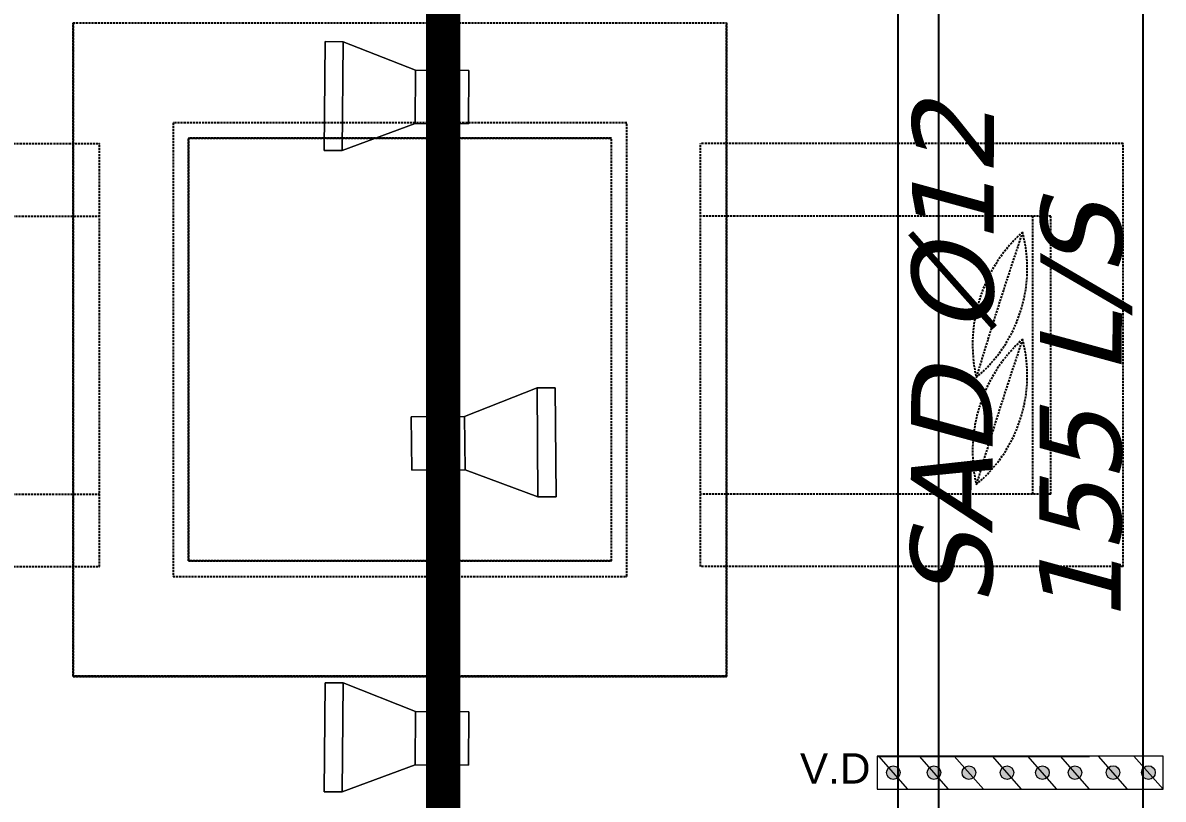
# Model space of a CAD drawing. Extents: x -2975 to 7327, y -1166 to 1029.
# Drawn here: x 684.1 to 823.7, y -569.7 to -474.7 of the extents above; entities that cross this region are included whole.
import ezdxf

# ---------------------------------------------------------------- set-up
doc = ezdxf.new("R2010")
doc.units = 0
doc.header["$PDMODE"] = 34
doc.linetypes.add('XR-Mince$0$Anchor Stor (Ground Floor Plan ) Xref$2$Retail Building ( Ground Floor ) Xref$0$HIDDEN', pattern=[0.375, 0.25, -0.125])
for name, color, linetype in [('E-TEXT-LIGHTING', 7, 'Continuous'), ('HVAC Duct', 5, 'Continuous'), ('HVAC SUPPLY AIR DUCT', 150, 'Continuous'), ('M-FIRE FIGHTING-2 INCH', 1, 'Continuous'), ('M-HVAC-BLUE', 5, 'Continuous'), ('XR-Mince$0$fur dashed', 15, 'XR-Mince$0$Anchor Stor (Ground Floor Plan ) Xref$2$Retail Building ( Ground Floor ) Xref$0$HIDDEN'), ('XR-Mince$0$lighting unit', 4, 'Continuous')]:
    doc.layers.add(name, color=color, linetype=linetype)
for name, color, linetype, lineweight in [('H-DUCT-SUP', 100, 'Continuous', 20), ('H-TEXT', 140, 'Continuous', 20), ('XR-Mince$0$C-Spot', 6, 'Continuous', 9)]:
    doc.layers.add(name, color=color, linetype=linetype, lineweight=lineweight)
doc.styles.add('Arial', font='')
doc.styles.add('ROMANS', font='verdanai.ttf', dxfattribs={"height": 0.4})
doc.styles.get("Standard").update_dxf_attribs({"font": 'arial.ttf'})
doc.styles.get('Arial').set_extended_font_data('@Arial Unicode MS')
doc.dimstyles.new('ISO-25', dxfattribs={"dimtxt": 10, "dimasz": 2.5, "dimexe": 1.25, "dimexo": 0.625, "dimtad": 0, "dimtxsty": 'Standard', "dimcen": 2.5, "dimadec": 0, "dimazin": 0, "dimtfac": 1, "dimtix": 1, "dimtmove": 0, "dimatfit": 3, "dimfxl": 1, "dimarcsym": 0})
pattern_1 = [(180, (10348.38203, -44521.9764), (-2e-13, -0.125), [])]

# ---------------------------------------------------------------- blocks, each defined once
blk = doc.blocks.new('XR-Mince$0$fur')
at = {"layer": 'XR-Mince$0$fur dashed', "extrusion": (4.015e-13, -6.47408e-06, 1)}
for p, q in [((-12879.5, -21646.07, 0), (-12879.5, -21566.07, 0)), ((-12879.5, -21566.07, 0), (-12879.5, -21646.07, 0)), ((-12879.5, -21646.07, 0), (-12879.5, -21566.07, 0)), ((-12879.5, -21646.07, 0), (-12879.5, -21566.07, 0)), ((-12879.5, -21566.07, 0), (-12879.5, -21646.07, 0)), ((-12879.5, -21646.07, 0), (-12879.5, -21566.07, 0)), ((-12879.5, -21566.08, 0), (-12879.5, -21646.08, 0)), ((-12879.5, -21566.08, 0), (-12879.5, -21646.08, 0)), ((-12879.5, -21646.08, 0), (-12879.5, -21566.08, 0)), ((-12879.5, -21566.08, 0), (-12879.5, -21646.08, 0)), ((-12879.5, -21566.08, 0), (-12879.5, -21646.08, 0)), ((-12879.5, -21646.08, 0), (-12879.5, -21566.08, 0)), ((-12799.5, -21566.07, 0), (-12799.5, -21646.07, 0)), ((-12799.5, -21646.07, 0), (-12799.5, -21566.07, 0)), ((-12799.5, -21566.07, 0), (-12799.5, -21646.07, 0)), ((-12799.5, -21646.07, 0), (-12799.5, -21566.07, 0)), ((-12799.5, -21566.08, 0), (-12799.5, -21646.08, 0)), ((-12799.5, -21566.08, 0), (-12799.5, -21646.08, 0)), ((-12799.5, -21646.08, 0), (-12799.5, -21566.08, 0)), ((-12799.5, -21566.08, 0), (-12799.5, -21646.08, 0)), ((-12799.5, -21566.08, 0), (-12799.5, -21646.08, 0)), ((-12799.5, -21646.08, 0), (-12799.5, -21566.08, 0)), ((-12865.38, -21580.19, 0), (-12813.61, -21580.19, 0)), ((-12865.38, -21631.95, 0), (-12865.38, -21580.19, 0)), ((-12865.38, -21580.19, 0), (-12813.61, -21580.19, 0)), ((-12865.38, -21631.95, 0), (-12865.38, -21580.19, 0)), ((-12813.61, -21631.95, 0), (-12813.61, -21580.19, 0)), ((-12813.61, -21631.95, 0), (-12813.61, -21580.19, 0)), ((-12813.61, -21631.95, 0), (-12865.38, -21631.95, 0)), ((-12813.61, -21631.95, 0), (-12865.38, -21631.95, 0)), ((-12799.5, -21646.07, 0), (-12879.5, -21646.07, 0)), ((-12799.5, -21646.07, 0), (-12879.5, -21646.07, 0))]:
    blk.add_line(p, q, dxfattribs=at)
at = {"layer": 'XR-Mince$0$fur dashed'}
for p, q in [((-12879.5, -21566.08, 0), (-12799.5, -21566.07, 0)), ((-12811.73, -21578.31, 0), (-12867.26, -21578.31, 0)), ((-12867.26, -21578.31, 0), (-12867.26, -21633.84, 0)), ((-12811.73, -21633.84, 0), (-12811.73, -21578.31, 0)), ((-12813.61, -21580.19, 0), (-12865.38, -21580.19, 0)), ((-12865.38, -21580.19, 0), (-12865.38, -21631.95, 0)), ((-12813.61, -21631.95, 0), (-12813.61, -21580.19, 0)), ((-12865.38, -21631.95, 0), (-12813.61, -21631.95, 0)), ((-12867.26, -21633.84, 0), (-12811.73, -21633.84, 0))]:
    blk.add_line(p, q, dxfattribs=at)
at = {"layer": 'XR-Mince$0$fur dashed', "extrusion": (6.47408e-06, -1.58569e-21, 1)}
for p, q in [((-12879.5, -21646.08, 0), (-12879.5, -21566.08, 0)), ((-12879.5, -21646.08, 0), (-12879.5, -21566.08, 0)), ((-12799.5, -21566.08, 0), (-12799.5, -21646.08, 0)), ((-12799.5, -21566.08, 0), (-12799.5, -21646.08, 0)), ((-12802.69, -21632.64, 0), (-12802.69, -21580.87, 0)), ((-12750.93, -21580.87, 0), (-12802.69, -21580.87, 0)), ((-12802.69, -21632.64, 0), (-12802.69, -21580.87, 0)), ((-12750.93, -21580.87, 0), (-12802.69, -21580.87, 0)), ((-12750.93, -21632.64, 0), (-12750.93, -21580.87, 0)), ((-12750.93, -21632.64, 0), (-12750.93, -21580.87, 0)), ((-12759.8, -21589.74, 0), (-12802.69, -21589.74, 0)), ((-12759.8, -21589.74, 0), (-12802.69, -21589.74, 0)), ((-12762.02, -21623.76, 0), (-12762.02, -21589.74, 0)), ((-12762.02, -21623.76, 0), (-12762.02, -21589.74, 0)), ((-12759.8, -21623.76, 0), (-12759.8, -21589.74, 0)), ((-12759.8, -21623.76, 0), (-12759.8, -21589.74, 0)), ((-12759.8, -21623.76, 0), (-12802.69, -21623.76, 0)), ((-12759.8, -21623.76, 0), (-12802.69, -21623.76, 0)), ((-12750.93, -21632.64, 0), (-12802.69, -21632.64, 0)), ((-12750.93, -21632.64, 0), (-12802.69, -21632.64, 0)), ((-12879.5, -21646.08, 0), (-12799.5, -21646.08, 0)), ((-12799.5, -21646.08, 0), (-12879.5, -21646.08, 0)), ((-12879.5, -21646.08, 0), (-12799.5, -21646.08, 0)), ((-12799.5, -21646.08, 0), (-12879.5, -21646.08, 0)), ((-12879.49, -21646.07, 0), (-12799.49, -21646.07, 0)), ((-12799.49, -21646.07, 0), (-12879.49, -21646.07, 0)), ((-12879.49, -21646.07, 0), (-12799.49, -21646.07, 0)), ((-12799.49, -21646.07, 0), (-12879.49, -21646.07, 0)), ((-12879.48, -21646.07, 0), (-12799.48, -21646.07, 0)), ((-12879.48, -21646.07, 0), (-12799.48, -21646.07, 0)), ((-12799.48, -21646.07, 0), (-12879.48, -21646.07, 0)), ((-12879.48, -21646.07, 0), (-12799.48, -21646.07, 0)), ((-12879.48, -21646.07, 0), (-12799.48, -21646.07, 0)), ((-12799.48, -21646.07, 0), (-12879.48, -21646.07, 0))]:
    blk.add_line(p, q, dxfattribs=at)
at = {"layer": 'XR-Mince$0$fur dashed', "extrusion": (-6.47408e-06, -7.92846e-22, 1)}
for p, q in [((-12928.06, -21580.87, 0), (-12876.3, -21580.87, 0)), ((-12928.06, -21580.87, 0), (-12876.3, -21580.87, 0)), ((-12876.3, -21632.64, 0), (-12876.3, -21580.87, 0)), ((-12876.3, -21632.64, 0), (-12876.3, -21580.87, 0)), ((-12919.19, -21589.74, 0), (-12876.3, -21589.74, 0)), ((-12919.19, -21589.74, 0), (-12876.3, -21589.74, 0)), ((-12919.19, -21623.76, 0), (-12876.3, -21623.76, 0)), ((-12919.19, -21623.76, 0), (-12876.3, -21623.76, 0)), ((-12928.06, -21632.64, 0), (-12876.3, -21632.64, 0)), ((-12928.06, -21632.64, 0), (-12876.3, -21632.64, 0))]:
    blk.add_line(p, q, dxfattribs=at)
at = {"layer": 'XR-Mince$0$fur dashed', "elevation": 0}
blk.add_lwpolyline([(-12879.5, -21566.08), (-12799.5, -21566.07)], dxfattribs=at)
for points in [[(-12811.73, -21633.84), (-12811.73, -21578.31), (-12867.26, -21578.31), (-12867.26, -21633.84)], [(-12813.61, -21631.95), (-12813.61, -21580.19), (-12865.38, -21580.19), (-12865.38, -21631.95)]]:
    blk.add_lwpolyline(points, close=True, dxfattribs=at)
at = {"layer": 'XR-Mince$0$fur dashed', "extrusion": (6.47408e-06, -1.58569e-21, 1)}
for centre, radius, start, end in [((-12750.9, -21605.43, -0.08), 18.48, 131.9897, 192.6955), ((-12750.9, -21605.43, -0.08), 18.48, 131.9897, 192.6955), ((-12780.07, -21596.15, -0.08), 17.39, 309.8711, 14.8142), ((-12265.38, -21759.99, -0.08), 525.55, 161.3245, 163.3607), ((-12780.07, -21596.15, -0.08), 17.39, 309.8711, 14.8142), ((-12265.38, -21759.99, -0.08), 525.55, 161.3245, 163.3607), ((-12750.9, -21618.55, -0.08), 18.48, 131.9897, 192.6955), ((-12750.9, -21618.55, -0.08), 18.48, 131.9897, 192.6955), ((-12780.07, -21609.26, -0.08), 17.39, 309.8711, 14.8142), ((-12265.38, -21773.1, -0.08), 525.55, 161.3245, 163.3607), ((-12780.07, -21609.26, -0.08), 17.39, 309.8711, 14.8142), ((-12265.38, -21773.1, -0.08), 525.55, 161.3245, 163.3607)]:
    blk.add_arc(centre, radius, start, end, dxfattribs=at)
blk = doc.blocks.new('XR-Mince$0$lighting')
at = {"layer": 'XR-Mince$0$C-Spot'}
h = blk.add_hatch(dxfattribs=at)
h.set_pattern_fill('ANSI31', color=4, angle=-225)
h.set_pattern_definition(pattern_1)
h.paths.add_polyline_path([(-2836.2, -21951.98), (-2834.2, -21951.98), (-2834.2, -21292.19), (-2836.2, -21292.19)])
h = blk.add_hatch(dxfattribs=at)
h.set_pattern_fill('ANSI31', color=4, angle=-225)
h.set_pattern_definition(pattern_1)
h.paths.add_polyline_path([(-2834.2, -21951.98), (-2832.2, -21951.98), (-2832.2, -21292.19), (-2834.2, -21292.19)])
at = {"layer": 'XR-Mince$0$C-Spot', "color": 4, "elevation": 148.27}
for points in [[(-2832.2, -21951.98), (-2836.2, -21951.98), (-2836.2, -21292.19), (-2832.2, -21292.19)], [(-2848.67, -21568.37), (-2846.45, -21568.39), (-2846.57, -21581.73), (-2848.79, -21581.71)], [(-2848.79, -21581.71), (-2846.57, -21581.73), (-2846.45, -21568.4), (-2848.67, -21568.38)], [(-2848.79, -21581.71), (-2846.57, -21581.73), (-2846.45, -21568.4), (-2848.67, -21568.38)], [(-2848.79, -21581.71), (-2846.57, -21581.73), (-2846.45, -21568.4), (-2848.67, -21568.38)], [(-2837.59, -21571.87), (-2846.45, -21568.39), (-2846.57, -21581.73), (-2837.65, -21578.4)], [(-2837.65, -21578.4), (-2846.57, -21581.73), (-2846.45, -21568.4), (-2837.59, -21571.87)], [(-2837.65, -21578.4), (-2846.57, -21581.73), (-2846.45, -21568.4), (-2837.59, -21571.87)], [(-2837.65, -21578.4), (-2846.57, -21581.73), (-2846.45, -21568.4), (-2837.59, -21571.87)], [(-2837.65, -21578.4), (-2831.12, -21578.46), (-2831.06, -21571.93), (-2837.59, -21571.87)], [(-2837.65, -21578.4), (-2831.12, -21578.46), (-2831.06, -21571.93), (-2837.59, -21571.87)], [(-2837.65, -21578.4), (-2831.12, -21578.46), (-2831.06, -21571.93), (-2837.59, -21571.87)], [(-2837.59, -21571.87), (-2831.06, -21571.93), (-2831.12, -21578.46), (-2837.65, -21578.4)], [(-2831.52, -21620.79), (-2822.6, -21624.12), (-2822.71, -21610.78), (-2831.57, -21614.26)], [(-2831.52, -21620.79), (-2822.6, -21624.12), (-2822.71, -21610.78), (-2831.57, -21614.26)], [(-2831.52, -21620.79), (-2822.6, -21624.12), (-2822.71, -21610.78), (-2831.57, -21614.26)], [(-2831.57, -21614.26), (-2822.71, -21610.78), (-2822.6, -21624.11), (-2831.52, -21620.79)], [(-2820.38, -21624.1), (-2822.6, -21624.12), (-2822.71, -21610.78), (-2820.49, -21610.76)], [(-2820.38, -21624.1), (-2822.6, -21624.12), (-2822.71, -21610.78), (-2820.49, -21610.76)], [(-2820.38, -21624.1), (-2822.6, -21624.12), (-2822.71, -21610.78), (-2820.49, -21610.76)], [(-2820.49, -21610.76), (-2822.71, -21610.78), (-2822.6, -21624.11), (-2820.38, -21624.09)], [(-2831.52, -21620.79), (-2838.05, -21620.85), (-2838.1, -21614.31), (-2831.57, -21614.26)], [(-2831.52, -21620.79), (-2838.05, -21620.85), (-2838.1, -21614.31), (-2831.57, -21614.26)], [(-2831.52, -21620.79), (-2838.05, -21620.85), (-2838.1, -21614.31), (-2831.57, -21614.26)], [(-2831.57, -21614.26), (-2838.1, -21614.31), (-2838.05, -21620.85), (-2831.52, -21620.79)], [(-2848.79, -21660.21), (-2846.57, -21660.23), (-2846.45, -21646.89), (-2848.67, -21646.87)], [(-2848.79, -21660.21), (-2846.57, -21660.23), (-2846.45, -21646.89), (-2848.67, -21646.87)], [(-2848.79, -21660.21), (-2846.57, -21660.23), (-2846.45, -21646.89), (-2848.67, -21646.87)], [(-2848.67, -21646.87), (-2846.45, -21646.89), (-2846.57, -21660.22), (-2848.79, -21660.2)], [(-2837.65, -21656.9), (-2846.57, -21660.23), (-2846.45, -21646.89), (-2837.59, -21650.37)], [(-2837.65, -21656.9), (-2846.57, -21660.23), (-2846.45, -21646.89), (-2837.59, -21650.37)], [(-2837.65, -21656.9), (-2846.57, -21660.23), (-2846.45, -21646.89), (-2837.59, -21650.37)], [(-2837.59, -21650.37), (-2846.45, -21646.89), (-2846.57, -21660.22), (-2837.65, -21656.9)], [(-2837.65, -21656.9), (-2831.12, -21656.96), (-2831.06, -21650.42), (-2837.59, -21650.37)], [(-2837.65, -21656.9), (-2831.12, -21656.96), (-2831.06, -21650.42), (-2837.59, -21650.37)], [(-2837.65, -21656.9), (-2831.12, -21656.96), (-2831.06, -21650.42), (-2837.59, -21650.37)], [(-2837.59, -21650.37), (-2831.06, -21650.42), (-2831.12, -21656.96), (-2837.65, -21656.9)]]:
    blk.add_lwpolyline(points, close=True, dxfattribs=at)
blk = doc.blocks.new('XR-Mince')
at = {"layer": 'XR-Mince$0$fur dashed', "linetype": 'Continuous'}
blk.add_blockref('XR-Mince$0$fur', (13569.73, 21091.42), dxfattribs=at)
at = {"layer": 'XR-Mince$0$lighting unit', "linetype": 'Continuous'}
blk.add_blockref('XR-Mince$0$lighting', (3569.73, 21091.42), dxfattribs=at)
blk = doc.blocks.new('*D143')
at = {"layer": 'Defpoints', "color": 0, "transparency": 16777216}
for p in [(762.48, -269.66), (796.24, -269.66), (685.73, -608.91)]:
    blk.add_point(p, dxfattribs=at)
at = {"layer": 'M-FIRE FIGHTING-2 INCH', "color": 0, "lineweight": -2, "transparency": 16777216}
for p, q in [((763.1, -269.66), (797.49, -269.66)), ((796.24, -272.16), (796.24, -417.87)), ((796.24, -606.41), (796.24, -460.7)), ((686.35, -608.91), (797.49, -608.91))]:
    blk.add_line(p, q, dxfattribs=at)
at = {"layer": 'M-FIRE FIGHTING-2 INCH', "color": 0, "transparency": 16777216}
for points in [[(795.82, -272.16), (796.65, -272.16), (796.24, -269.66)], [(795.82, -606.41), (796.65, -606.41), (796.24, -608.91)]]:
    blk.add_solid(points, dxfattribs=at)
at = {"layer": 'M-FIRE FIGHTING-2 INCH', "color": 0, "transparency": 16777216, "insert": (796.24, -439.29), "char_height": 10, "attachment_point": 5, "rotation": 90}
blk.add_mtext('339,25', dxfattribs=at)
blk = doc.blocks.new('VD.')
at = {"layer": 'H-DUCT-SUP'}
h = blk.add_hatch(color=5, dxfattribs=at)
h.set_gradient(color1=(153, 38, 0), color2=(153, 38, 0), tint=1)
h.paths.add_polyline_path([(90.8339, 74.6297), (90.819, 74.6464, 0.21422), (90.8153, 74.6381, 0.647147)])
h.paths.add_polyline_path([(90.8339, 74.6297, 0.21422), (90.8376, 74.6381, 0.647147), (90.819, 74.6464)])
h.paths.add_polyline_path([(90.9011, 74.6297), (90.8862, 74.6464, 0.21422), (90.8825, 74.6381, 0.647147)])
h.paths.add_polyline_path([(90.8862, 74.6464), (90.9011, 74.6297, 0.21422), (90.9048, 74.6381, 0.647147)])
h.paths.add_polyline_path([(90.9438, 74.6464, 0.21422), (90.94, 74.6381, 0.647147), (90.9586, 74.6297)])
h.paths.add_polyline_path([(90.9438, 74.6464), (90.9586, 74.6297, 0.21422), (90.9624, 74.6381, 0.647147)])
h.paths.add_polyline_path([(91.0215, 74.6297), (91.0067, 74.6464, 0.21422), (91.0029, 74.6381, 0.647147)])
h.paths.add_polyline_path([(91.0215, 74.6297, 0.21422), (91.0253, 74.6381, 0.647147), (91.0067, 74.6464)])
h.paths.add_polyline_path([(91.0799, 74.6297), (91.0651, 74.6464, 0.21422), (91.0613, 74.6381, 0.647147)])
h.paths.add_polyline_path([(91.0651, 74.6464), (91.0799, 74.6297, 0.21422), (91.0837, 74.6381, 0.647147)])
h.paths.add_polyline_path([(91.1188, 74.6464, 0.21422), (91.115, 74.6381, 0.647147), (91.1336, 74.6297)])
h.paths.add_polyline_path([(91.1188, 74.6464), (91.1336, 74.6297, 0.21422), (91.1374, 74.6381, 0.647147)])
at = {"layer": 'HVAC Duct'}
h = blk.add_hatch(color=5, dxfattribs=at)
h.set_gradient(color1=(153, 38, 0), color2=(153, 38, 0), tint=1)
h.paths.add_polyline_path([(91.1816, 74.6465), (91.1964, 74.6298, 0.21422), (91.2002, 74.6382, 0.647147)])
h.paths.add_polyline_path([(91.1816, 74.6465, 0.21422), (91.1778, 74.6382, 0.647147), (91.1964, 74.6298)])
h.paths.add_polyline_path([(91.24, 74.6465, 0.21422), (91.2362, 74.6382, 0.647147), (91.2548, 74.6298)])
h.paths.add_polyline_path([(91.2548, 74.6298, 0.21422), (91.2586, 74.6382, 0.647147), (91.24, 74.6465)])
at = {"layer": 'H-DUCT-SUP', "color": 22}
for p, q in [((90.8505, 74.611, 0), (90.8024, 74.6651)), ((90.9177, 74.611, 0), (90.8696, 74.6651)), ((90.9752, 74.611, 0), (90.9271, 74.6651)), ((91.0381, 74.611, 0), (90.9901, 74.6651)), ((91.0965, 74.611, 0), (91.0485, 74.6651)), ((91.1502, 74.611, 0), (91.1021, 74.6651, 0)), ((91.2131, 74.6111, 0), (91.165, 74.6652, 0)), ((91.2715, 74.6111, 0), (91.2234, 74.6652, 0))]:
    blk.add_line(p, q, dxfattribs=at)
at = {"layer": 'H-DUCT-SUP', "color": 224, "elevation": 0}
blk.add_lwpolyline([(91.2717, 74.6652), (90.8002, 74.6651), (90.8002, 74.611), (91.2717, 74.6111)], close=True, dxfattribs=at)
at = {"layer": 'H-DUCT-SUP', "color": 22}
for centre in [(90.8265, 74.6381, 0), (90.8936, 74.6381, 0), (90.9512, 74.6381, 0), (91.0141, 74.6381, 0), (91.0725, 74.6381, 0), (91.1262, 74.6381, 0), (91.189, 74.6382, 0), (91.2474, 74.6382, 0)]:
    blk.add_circle(centre, 0.0112, dxfattribs=at)
at = {"layer": 'HVAC Duct', "color": 22}
blk.add_line((90.8002, 74.6651, 0), (91.1502, 74.6651, 0), dxfattribs=at)
at = {"layer": 'H-TEXT', "style": 'Arial'}
blk.add_text('V.D', height=0.05, dxfattribs=at).set_placement((90.6725, 74.6201))

msp = doc.modelspace()

# ---------------------------------------------------------------- block references
at = {"layer": 'E-TEXT-LIGHTING'}
msp.add_blockref('XR-Mince', (0, 0), dxfattribs=at)

# ---------------------------------------------------------------- next in the draw order: linework, layer by layer
at = {"layer": 'M-HVAC-BLUE', "color": 3, "linetype": 'Continuous'}
for p, q in [((821.186, -339.722), (821.196, -573.978)), ((791.186, -342.222), (791.196, -573.98))]:
    msp.add_line(p, q, dxfattribs=at)

# ---------------------------------------------------------------- next in the draw order: block references
at = {"layer": 'M-HVAC-BLUE', "xscale": 74.23409683289715, "yscale": 74.23409683289715, "zscale": 74.23409683289715}
msp.add_blockref('VD.', (-5951.781, -6107.142, 0), dxfattribs=at)

# ---------------------------------------------------------------- next in the draw order: texts
at = {"layer": 'HVAC SUPPLY AIR DUCT', "style": 'ROMANS'}
for s, p in [('SAD %%C12', (802.727, -545.956)), ('155 L/S', (818.476, -548.358))]:
    msp.add_text(s, height=10, rotation=89.7621, dxfattribs=at).set_placement(p)

# ---------------------------------------------------------------- next in the draw order: dimensions: what is measured, and where the dimension line sits
at = {"layer": 'M-FIRE FIGHTING-2 INCH', "color": 32, "true_color": 0xcd6928}
dim = msp.add_linear_dim(base=(796.235, -269.661), p1=(685.73, -608.911), p2=(762.478, -269.661), angle=90, dimstyle='ISO-25', dxfattribs=at)
dim.commit()
dim.dimension.update_dxf_attribs({"geometry": '*D143', "text_midpoint": (796.235, -439.286)})

doc.saveas('drawing.dxf')
